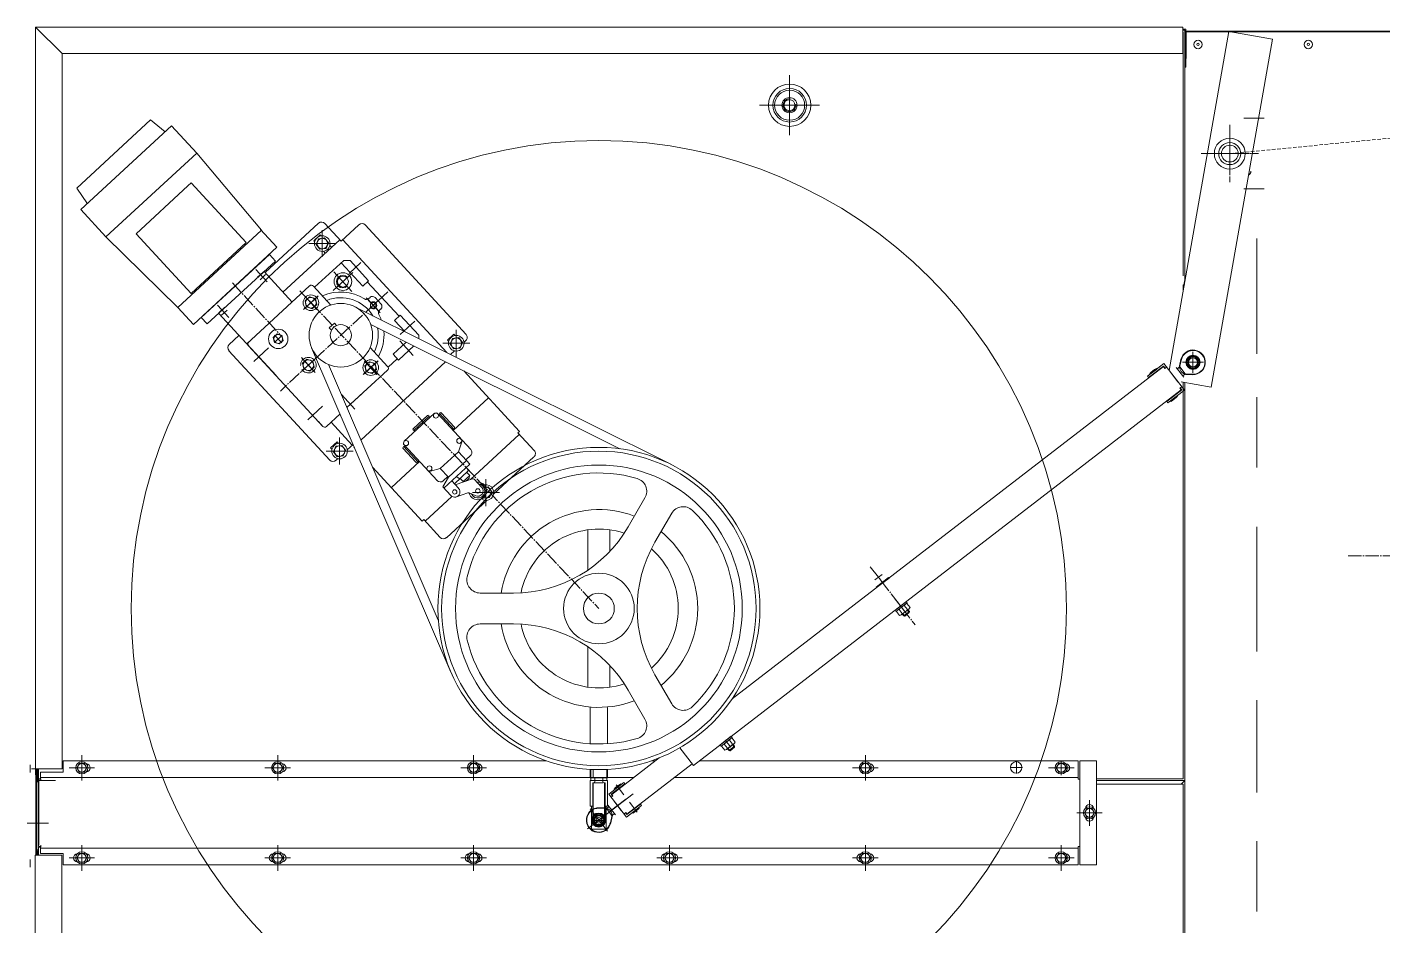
# Model space of a CAD drawing. Header units: millimetres. Extents: x -164867 to 807677, y -316775 to 513985.
# Drawn here: x 249488 to 251025, y 459853 to 460870 of the extents above; entities that cross this region are included whole.
import ezdxf

# ---------------------------------------------------------------- set-up
doc = ezdxf.new("R2010")
doc.units = ezdxf.units.MM
for name, pattern in [('K5LT32768', [0]), ('K5LT32769', [0]), ('K5LT_AXLED', [19.5, 15, -1.5, 1.5, -1.5]), ('K5LT_DASHED', [6, 4, -2]), ('K5LT_THIN', [0])]:
    doc.linetypes.add(name, pattern=pattern)
doc.layers.add('TECHNO', color=7, linetype='Continuous', lineweight=15)

# ---------------------------------------------------------------- blocks, each defined once
blk = doc.blocks.new('30 1_REVENT_725')
at = {"linetype": 'K5LT_THIN', "transparency": 33554669}
for p, q in [((840.3, 2151.7), (840.3, 2127.7)), ((123.8, 2142.5), (803.8, 2142.5)), ((799.1, 2148.3), (790.4, 2148.3)), ((803.8, 2112.5), (803.8, 2142.5)), ((803.8, 2141.8), (901.8, 2141.8)), ((901.8, 2140.8), (803.8, 2140.8)), ((808.8, 2139.8), (803.8, 2139.8)), ((803.8, 2138.7), (813.1, 2138.7)), ((805.8, 2136.8), (805.8, 2110.8)), ((813.8, 2136.8), (805.8, 2136.8)), ((808.8, 2138.7), (808.8, 2139.8)), ((809.8, 2138.7), (809.8, 2140.8)), ((811.8, 2136.8), (811.8, 960.8)), ((813.1, 2136.3), (813.1, 2138.7)), ((815.3, 2136.3), (813.1, 2136.3)), ((889.8, 2138.8), (813.8, 2138.8)), ((813.8, 2138.8), (813.8, 2136.8)), ((815.3, 2138.6), (888.3, 2138.6)), ((886.8, 2138.8), (886.8, 2140.8)), ((887.8, 2138.8), (887.8, 2139.8)), ((887.8, 2139.8), (901.8, 2139.8)), ((888.3, 2138.6), (888.3, 2119.8)), ((890.5, 2136.4), (888.3, 2136.4)), ((889.8, 2136.8), (889.8, 2138.8)), ((897.8, 2136.8), (889.8, 2136.8)), ((890.5, 2138.8), (901.8, 2138.8)), ((890.5, 2138.8), (890.5, 2136.4)), ((891.8, 2136.8), (891.8, 1464.4)), ((908.7, 2142.4), (894.9, 2142.4)), ((894.9, 2142.4), (894.9, 2141.8)), ((894.9, 2141.8), (901.8, 2141.8)), ((906.1, 2148.3), (897.4, 2148.3)), ((897.8, 2110.8), (897.8, 2136.8)), ((901.8, 2146.8), (901.8, 2134.8)), ((901.8, 2142.1), (1741.8, 2142.1)), ((901.8, 2142.1), (901.8, 2112.1)), ((908.7, 2142.1), (908.7, 2142.4)), ((1711.8, 2112.1), (1741.8, 2142.1)), ((1741.8, 2142.1), (1741.8, 842.1)), ((154.3, 2112.5), (803.8, 2112.5)), ((792.8, 2110.8), (792.8, 960.8)), ((805.8, 2110.8), (792.8, 2110.8)), ((910.8, 2110.8), (897.8, 2110.8)), ((901.8, 2112.1), (1711.8, 2112.1)), ((910.8, 1563.4), (910.8, 2110.8)), ((1711.8, 2112.1), (1711.8, 842.1)), ((786.3, 2089.8), (815.3, 2089.8)), ((809, 2089.8), (792.5, 2089.8)), ((800.8, 2075.3), (800.8, 2104.3)), ((800.8, 2098.1), (800.8, 2081.5)), ((917.3, 2089.8), (888.3, 2089.8)), ((911, 2089.8), (894.5, 2089.8)), ((902.8, 2075.3), (902.8, 2104)), ((902.8, 2098.1), (902.8, 2081.5)), ((1504.2, 2062.4), (1535.1, 2090.9)), ((1630, 1988), (1535.1, 2090.9)), ((1541.8, 2083.5), (1559.3, 2095.5)), ((1636.6, 2011.8), (1559.3, 2095.5)), ((1424.2, 1981), (1504.2, 2062.4)), ((1503.5, 2061.7), (1504.2, 2062.4)), ((1599.1, 1959.5), (1504.2, 2062.4)), ((1440.2, 1965.9), (1507.8, 2028.3)), ((1561.9, 1969.6), (1507.8, 2028.3)), ((1531.7, 2002.4), (1531.7, 2002.4)), ((1623.2, 1995.3), (1636.6, 2011.8)), ((1599.1, 1959.5), (1630, 1988)), ((1424.2, 1981), (1405, 1963.4)), ((1424.2, 1981), (1511.6, 1886.2)), ((1565.4, 1965.8), (1561.9, 1969.6)), ((1405, 1963.4), (1492.5, 1868.6)), ((1413, 1954.4), (1405.6, 1947.6)), ((1413, 1954.4), (1484.2, 1877.2)), ((1440.2, 1965.9), (1497.8, 1903.4)), ((1497.8, 1903.4), (1565.4, 1965.8)), ((1511.6, 1886.2), (1599.1, 1959.5)), ((1405.6, 1947.6), (1476.8, 1870.4)), ((1412.8, 1923.2), (1426.8, 1936.1)), ((1375.3, 1923), (1251.4, 1808.7)), ((1417.5, 1934.7), (1379.3, 1899.5)), ((1392.5, 1911.7), (1382.3, 1922.7)), ((1415.4, 1931.5), (1421.3, 1925.1)), ((1380.7, 1900.8), (1289.6, 1816.7)), ((1347, 1869.7), (1382.9, 1902.8)), ((1378.4, 1878.3), (1363.2, 1894.8)), ((1448.7, 1831.6), (1382.9, 1902.8)), ((1453.1, 1879.6), (1467.1, 1892.5)), ((800.8, 1853.3), (800.8, 1882.3)), ((800.8, 1876.1), (800.8, 1859.5)), ((902.8, 1853.3), (902.8, 1882.3)), ((902.8, 1876.1), (902.8, 1859.5)), ((1464.9, 1883.3), (1430.4, 1851.4)), ((1455.7, 1887.8), (1461.6, 1881.5)), ((1519.6, 1821.5), (1463.7, 1882.1)), ((1484.2, 1877.2), (1476.8, 1870.4)), ((1512.7, 1887.2), (1492.5, 1868.6)), ((786.3, 1867.8), (815.3, 1867.8)), ((809, 1867.8), (792.5, 1867.8)), ((917.3, 1867.8), (888.3, 1867.8)), ((911, 1867.8), (894.5, 1867.8)), ((1384.7, 1871.5), (1383, 1866)), ((1383, 1866), (1386.9, 1861.7)), ((1393, 1871.3), (1384.2, 1863.2)), ((1384.5, 1871.6), (1392.7, 1862.8)), ((1390.3, 1872.8), (1384.7, 1871.5)), ((1386.9, 1861.7), (1392.5, 1863)), ((1394.2, 1868.5), (1390.3, 1872.8)), ((1392.5, 1863), (1394.2, 1868.5)), ((1501, 1797.5), (1441.7, 1861.8)), ((1378.6, 1829.4), (1011.2, 1671.4)), ((1312.3, 1817.2), (1297, 1833.8)), ((1350.5, 1825.2), (1367.4, 1840.8)), ((1351.1, 1825.8), (1366.7, 1840.2)), ((1351.4, 1826.1), (1366.4, 1840)), ((1366.1, 1825.2), (1351.7, 1840.9)), ((1365.9, 1825.5), (1352, 1840.6)), ((1354.2, 1838.1), (1352.1, 1831.5)), ((1352.1, 1831.5), (1356.8, 1826.4)), ((1361, 1839.7), (1354.2, 1838.1)), ((1365.7, 1834.6), (1361, 1839.7)), ((1363.6, 1828), (1365.7, 1834.6)), ((1421.8, 1838.7), (1437.4, 1821.8)), ((1421.8, 1823), (1437.4, 1837.4)), ((1422, 1823.3), (1437.1, 1837.2)), ((1436.8, 1822.4), (1422.4, 1838)), ((1436.5, 1822.7), (1422.6, 1837.7)), ((1424.9, 1835.3), (1422.8, 1828.7)), ((1422.8, 1828.7), (1427.5, 1823.6)), ((1431.6, 1836.8), (1424.9, 1835.3)), ((1436.3, 1831.7), (1431.6, 1836.8)), ((1434.3, 1825.1), (1436.3, 1831.7)), ((1496.6, 1802), (1496.6, 1832.5)), ((1294.9, 1821.6), (1289.6, 1816.7)), ((1289.6, 1816.7), (1294.9, 1821.6)), ((1356.8, 1826.4), (1363.6, 1828)), ((1427, 1807.5), (1448.5, 1827.3)), ((1427.5, 1823.6), (1434.3, 1825.1)), ((1447.1, 1826), (1477.6, 1792.9)), ((1511.9, 1817.3), (1481.4, 1817.3)), ((1485.7, 1814), (1487.9, 1816)), ((1495.7, 1824.1), (1490.2, 1819.9)), ((1490.2, 1819.9), (1491.1, 1813)), ((1502.1, 1821.5), (1495.7, 1824.1)), ((1497.5, 1810.4), (1503, 1814.6)), ((1498.6, 1825.9), (1499.7, 1826.9)), ((1499.3, 1795.9), (1519.4, 1814.4)), ((1499.7, 1826.9), (1506.5, 1819.5)), ((1503, 1814.6), (1502.1, 1821.5)), ((1506.5, 1819.5), (1505.4, 1818.5)), ((1359.7, 1810.4), (1069.9, 1685.8)), ((1251.1, 1801.6), (1253, 1799.7)), ((1260.7, 1804.5), (1255.2, 1800.3)), ((1255.2, 1800.3), (1256.1, 1793.5)), ((1267.1, 1801.9), (1260.7, 1804.5)), ((1261.6, 1782.4), (1261.6, 1812.9)), ((1263.6, 1806.3), (1265.2, 1807.8)), ((1265.2, 1807.8), (1272, 1800.4)), ((1268, 1795), (1267.1, 1801.9)), ((1268.1, 1783.3), (1294.2, 1807.3)), ((1272, 1800.4), (1270.3, 1799)), ((1289.4, 1812.5), (1303.6, 1797.1)), ((1289.4, 1812.5), (1303.6, 1797.1)), ((1401.1, 1809.4), (1398.4, 1806.9)), ((1401.1, 1809.4), (1406.5, 1803.5)), ((1406.5, 1803.5), (1403.8, 1801)), ((1464.6, 1804), (1442.5, 1783.7)), ((1463.7, 1782.8), (1443.4, 1804.9)), ((1491.1, 1813), (1497.5, 1810.4)), ((1494.6, 1808.6), (1492.5, 1806.7)), ((1276.8, 1797.7), (1246.3, 1797.7)), ((1256.1, 1793.5), (1262.5, 1790.8)), ((1262.5, 1790.8), (1268, 1795)), ((1262.9, 1788.9), (1269, 1782.3)), ((1325.5, 1795.5), (1309, 1780.2)), ((1310.8, 1789.3), (1353.2, 1743.4)), ((1310.8, 1789.3), (1326.7, 1772.1)), ((1373.1, 1676), (1501, 1794.1)), ((1474.9, 1795.8), (1448.4, 1771.4)), ((1454.5, 1764.8), (1477.3, 1785.8)), ((1462.7, 1786.9), (1475, 1773.5)), ((1477.6, 1792.9), (1477.3, 1785.8)), ((1518, 1775.7), (1499.3, 1795.9)), ((1246.6, 1422.3), (1425, 1780.2)), ((1266.2, 1781.5), (1265.3, 1780.7)), ((1266.2, 1781.5), (1266.5, 1781.2)), ((1266.5, 1781.2), (1266.2, 1781.5)), ((1362.7, 1677.5), (1274.1, 1773.6)), ((1363.9, 1753.9), (1348.3, 1770.8)), ((1348.3, 1755.2), (1363.9, 1769.6)), ((1348.5, 1755.4), (1363.6, 1769.3)), ((1363.3, 1754.6), (1348.9, 1770.2)), ((1363, 1754.9), (1349.1, 1769.9)), ((1351.4, 1767.5), (1349.3, 1760.9)), ((1358.1, 1769), (1351.4, 1767.5)), ((1362.8, 1763.9), (1358.1, 1769)), ((1393.8, 1654.4), (1517.7, 1768.6)), ((1435.2, 1767.4), (1418.3, 1751.8)), ((1433.7, 1752), (1419.8, 1767.1)), ((1448.4, 1771.4), (1454.5, 1764.8)), ((1243.2, 1760.3), (1182.2, 1704)), ((1264.2, 1480.1), (1405, 1762.4)), ((1349.3, 1760.9), (1354, 1755.8)), ((1354, 1755.8), (1360.8, 1757.3)), ((1357.4, 1743.2), (1378.9, 1763.1)), ((1360.8, 1757.3), (1362.8, 1763.9)), ((1414.2, 1730.3), (1453.2, 1766.3)), ((1419.2, 1752.6), (1434.3, 1766.5)), ((1422.5, 1750.9), (1421, 1752.4)), ((1428.1, 1750.7), (1435.5, 1757.4)), ((1435.7, 1763.1), (1434.3, 1764.6)), ((1249.7, 1707.1), (1220.2, 1739)), ((1356.6, 1742.7), (1366.2, 1732.3)), ((1364.7, 1730.9), (1371.3, 1737)), ((1371.3, 1737), (1384.9, 1722.3)), ((1228.2, 1687.2), (1268.6, 1724.5)), ((1264.8, 1725.8), (1248.6, 1710.8)), ((1249.2, 1708.7), (1266.8, 1725)), ((1266.8, 1725), (1266.2, 1725.7)), ((1304, 1690.6), (1272.8, 1724.4)), ((1364.7, 1730.9), (1380.6, 1713.6)), ((1386.6, 1729.3), (1370, 1714.1)), ((1392.8, 1707.8), (1415.6, 1728.9)), ((1393.6, 1729), (1408.9, 1712.5)), ((1396.9, 1723.9), (1409.5, 1735.5)), ((1409.5, 1735.5), (1415.6, 1728.9)), ((1248.5, 1709.4), (1249.2, 1708.7)), ((1284.8, 1713.6), (1285.5, 1714.3)), ((1301.1, 1696), (1284.8, 1713.6)), ((1286.9, 1714.3), (1301.9, 1698.1)), ((1389, 1708), (1392.8, 1707.8)), ((1183.9, 1702.2), (1163.8, 1683.6)), ((1182.2, 1704), (1183.9, 1702.2)), ((1183.9, 1702.2), (1182.2, 1704)), ((1210.2, 1670.3), (1182.2, 1700.6)), ((1210.2, 1670.3), (1182.2, 1700.6)), ((1241.8, 1683.5), (1238.8, 1694.8)), ((1301.8, 1696.7), (1301.1, 1696)), ((1163.5, 1676.6), (1205.9, 1630.6)), ((1221.2, 1680.8), (1211.3, 1671.6)), ((1246.9, 1650), (1219.7, 1679.4)), ((1231.9, 1674.4), (1221.2, 1680.8)), ((1232.6, 1675), (1227.9, 1680.2)), ((1231.9, 1674.4), (1241.8, 1683.5)), ((1260.8, 1662.9), (1241.8, 1683.5)), ((1263.4, 1649), (1303.9, 1686.3)), ((1286.5, 1668.3), (1304.1, 1684.5)), ((1304.8, 1682.4), (1288.6, 1667.5)), ((1304.1, 1684.5), (1304.8, 1683.8)), ((1383.7, 1650.1), (1383.7, 1680.6)), ((1385.6, 1674), (1387.3, 1675.5)), ((1387.3, 1675.5), (1394, 1668.2)), ((800.8, 1631.3), (800.8, 1660.3)), ((902.8, 1631.3), (902.8, 1660.3)), ((1209.7, 1665.2), (1214.2, 1652.4)), ((1227.9, 1670.6), (1219.4, 1662.8)), ((1223.4, 1666.5), (1230.2, 1647.2)), ((1239.1, 1651.8), (1224.6, 1667.6)), ((1227, 1657.6), (1230.7, 1661)), ((1230.3, 1661.3), (1232.6, 1665.5)), ((1250.9, 1653.8), (1231.9, 1674.4)), ((1250.9, 1653.8), (1260.8, 1662.9)), ((1260.8, 1662.9), (1271.9, 1659)), ((1321.9, 1628.8), (1284.9, 1668.9)), ((1287.2, 1667.5), (1286.5, 1668.3)), ((1398.9, 1665.4), (1368.4, 1665.4)), ((1371, 1671.8), (1375, 1667.4)), ((1382.8, 1672.3), (1377.3, 1668)), ((1377.3, 1668), (1378.2, 1661.2)), ((1378.2, 1661.2), (1384.6, 1658.5)), ((1389.2, 1669.6), (1382.8, 1672.3)), ((1384.6, 1658.5), (1390.1, 1662.7)), ((1390.1, 1662.7), (1389.2, 1669.6)), ((1394, 1668.2), (1392.4, 1666.7)), ((786.3, 1645.8), (815.3, 1645.8)), ((809, 1645.8), (792.5, 1645.8)), ((800.8, 1654.1), (800.8, 1637.5)), ((917.3, 1645.8), (888.3, 1645.8)), ((911, 1645.8), (894.5, 1645.8)), ((902.8, 1654.1), (902.8, 1637.5)), ((1210.9, 1643.4), (1214.2, 1650.9)), ((1214.6, 1616.6), (1214.6, 1647.1)), ((1220.5, 1636.6), (1229.6, 1645.1)), ((1233.8, 1650.2), (1227, 1657.6)), ((1280.5, 1594), (1229.4, 1649.4)), ((1280.5, 1594), (1229.4, 1649.4)), ((1233.8, 1650.2), (1237.4, 1653.6)), ((1239.1, 1651.8), (1241.8, 1653)), ((1250.9, 1653.8), (1246.9, 1650)), ((1256.4, 1649.3), (1251.6, 1654.5)), ((1352.4, 1656.9), (1283.9, 1593.8)), ((1384.9, 1656.6), (1386.8, 1654.7)), ((1065.8, 1600.5), (1065.8, 1638.4)), ((1100.8, 1600.5), (1100.8, 1638.4)), ((1229.8, 1631.8), (1199.3, 1631.8)), ((1208.6, 1634.8), (1208.2, 1634.5)), ((1208.2, 1634.5), (1209.1, 1627.6)), ((1215.5, 1625), (1221, 1629.2)), ((1221, 1629.2), (1220.6, 1631.9)), ((1209.1, 1627.6), (1215.5, 1625)), ((1212.7, 1623.3), (1255.1, 1577.4)), ((1262.1, 1577.1), (1282.2, 1595.6)), ((1283.9, 1593.8), (1282.2, 1595.6)), ((856.3, 1513.8), (830.9, 1494.2)), ((833.3, 1512.1), (859.3, 1512.1)), ((833.3, 1495.4), (833.3, 1512.1)), ((873.5, 1465.1), (833.8, 1516.7)), ((843.3, 1510.8), (843.3, 1496.8)), ((843.3, 1496.8), (843.3, 1510.8)), ((885.8, 1510.8), (843.8, 1510.8)), ((885.8, 1510.2), (843.8, 1510.2)), ((859.3, 1513.5), (888.3, 1513.5)), ((859.3, 1512.1), (859.3, 1513.5)), ((859.3, 1510.8), (859.3, 1512.1)), ((885.8, 1509.3), (885.8, 1510.8)), ((885.8, 1499.3), (885.8, 1508.3)), ((886.8, 1508.3), (890.6, 1508.3)), ((888.3, 1508.3), (888.3, 1513.5)), ((891.6, 1512.8), (888.3, 1512.8)), ((888.3, 1499.3), (888.3, 1508.3)), ((901, 1513.7), (891.6, 1513.7)), ((891.6, 1513.7), (891.6, 1509.3)), ((901, 1513.3), (891.6, 1513.3)), ((891.6, 1512.8), (901, 1512.8)), ((900.9, 1510.1), (891.6, 1510.1)), ((891.6, 1499.3), (891.6, 1508.3)), ((930.1, 1513.5), (971.3, 1513.5)), ((994.1, 1516.3), (1039.9, 1516.3)), ((1172.4, 1516.3), (1126.6, 1516.3)), ((833.3, 1495.4), (859.3, 1495.4)), ((840.5, 1490.8), (847.7, 1489.2)), ((885.8, 1497.4), (843.8, 1497.4)), ((885.8, 1496.8), (843.8, 1496.8)), ((847, 1472.5), (873.1, 1492.7)), ((856.8, 1495.2), (848.7, 1489)), ((849.5, 1485), (860.4, 1493.5)), ((854, 1490.5), (867.4, 1473.1)), ((857.1, 1503.6), (856.9, 1496.3)), ((857.1, 1494.6), (858.9, 1492.3)), ((857.6, 1503.6), (857.4, 1496.2)), ((859.3, 1495.4), (859.3, 1496.8)), ((859.3, 1494), (859.3, 1495.4)), ((859.3, 1494), (888.3, 1494)), ((873.1, 1492.7), (886.3, 1475.6)), ((885.8, 1496.8), (885.8, 1498.3)), ((886.8, 1499.3), (890.6, 1499.3)), ((888.3, 1494), (888.3, 1499.3)), ((891.6, 1494.8), (888.3, 1494.8)), ((891.6, 1498.3), (891.6, 1494.2)), ((891.6, 1494.8), (901, 1494.8)), ((901, 1494.2), (891.6, 1494.2)), ((930.1, 1494), (971.3, 1494)), ((994.1, 1491.3), (1018.6, 1491.3)), ((1172.4, 1491.3), (1147.9, 1491.3)), ((840.4, 1490.4), (847.6, 1488.7)), ((849.2, 1488.5), (851, 1486.2)), ((852.1, 1473.3), (850.6, 1475.3)), ((854.4, 1489.9), (860.6, 1481.9)), ((854.6, 1478.4), (865.6, 1486.8)), ((869.6, 1489.9), (871.1, 1487.9)), ((872.8, 1489.9), (870.8, 1488.3)), ((872.7, 1489.2), (871.1, 1487.9)), ((883.4, 1484.2), (872.2, 1475.5)), ((872.7, 1489.2), (914, 1435.4)), ((884.7, 1474.4), (872.8, 1489.9)), ((878.8, 1486.6), (878.2, 1486.1)), ((878.2, 1486.1), (884, 1478.6)), ((878.8, 1486.6), (884.6, 1479.1)), ((878.8, 1486.6), (880.4, 1484.9)), ((880.4, 1484.9), (881.9, 1483)), ((883.3, 1481.1), (881.9, 1483)), ((884.6, 1479.1), (883.3, 1481.1)), ((884.6, 1479.1), (884, 1478.6)), ((886.3, 1475.6), (884.7, 1474.4)), ((860.1, 1455.5), (847, 1472.5)), ((851.8, 1473.7), (849.8, 1472.2)), ((849.8, 1472.2), (861.7, 1456.7)), ((852.1, 1473.3), (850.5, 1472.1)), ((907.5, 1398), (850.5, 1472.1)), ((851.4, 1465.5), (852, 1466)), ((851.4, 1465.5), (857.2, 1458)), ((851.4, 1465.5), (852.7, 1463.5)), ((852, 1466), (857.8, 1458.5)), ((852.6, 1460.4), (863.8, 1469.1)), ((852.7, 1463.5), (854.1, 1461.6)), ((855.6, 1459.7), (854.1, 1461.6)), ((857.2, 1458), (855.6, 1459.7)), ((990.8, 1470.6), (957.9, 1451.6)), ((1175.8, 1470.6), (1208.6, 1451.6)), ((857.2, 1458), (857.8, 1458.5)), ((861.7, 1456.7), (860.1, 1455.5)), ((800.8, 1409.3), (800.8, 1438.3)), ((800.8, 1432.1), (800.8, 1415.5)), ((910.8, 1439.7), (910.8, 1444.2)), ((1008.3, 1440.3), (975.4, 1421.3)), ((1158.3, 1440.3), (1191.1, 1421.3)), ((786.3, 1423.8), (815.3, 1423.8)), ((809, 1423.8), (792.5, 1423.8)), ((891.8, 1418.5), (891.8, 960.8)), ((905.6, 1396.5), (925.6, 1411.9)), ((1331, 843.8), (905.6, 1396.5)), ((910.8, 960.8), (910.8, 1389.7)), ((925, 1357.4), (922.2, 1355.2)), ((922.3, 1356.3), (922.2, 1355.2)), ((922.2, 1355.2), (926.1, 1350.2)), ((924.5, 1358.1), (922.3, 1356.3)), ((927.2, 1350), (922.3, 1356.3)), ((927.4, 1364.7), (922.8, 1361.1)), ((930.4, 1350.4), (923.5, 1359.3)), ((929.7, 1361.7), (925.1, 1358.2)), ((928.9, 1352.3), (926.1, 1350.2)), ((926.3, 1354.4), (934.3, 1360.5)), ((928.7, 1366.3), (927.5, 1365.4)), ((927.5, 1365.4), (937.2, 1352.7)), ((938.5, 1353.7), (928.7, 1366.3)), ((935.8, 1354.6), (928.9, 1363.5)), ((934.2, 1355.8), (929.6, 1352.2)), ((931.9, 1349.2), (936.5, 1352.8)), ((937.2, 1352.7), (938.5, 1353.7)), ((980.9, 1352.7), (1357.2, 863.9)), ((926.1, 1350.2), (927.2, 1350)), ((927.2, 1350), (929.4, 1351.7)), ((1653.3, 1321.6), (1653.3, 1253.6)), ((1653.3, 1270.3), (1653.3, 1305.3)), ((1687.3, 1287.6), (1619.3, 1287.6)), ((1670.8, 1287.8), (1635.8, 1287.8)), ((800.8, 1187.3), (800.8, 1216.3)), ((902.8, 1187.3), (902.8, 1216.3)), ((786.3, 1201.8), (815.3, 1201.8)), ((809, 1201.8), (792.5, 1201.8)), ((800.8, 1210.1), (800.8, 1193.5)), ((917.3, 1201.8), (888.3, 1201.8)), ((911, 1201.8), (894.5, 1201.8)), ((902.8, 1210.1), (902.8, 1193.5)), ((1103.6, 1175.4), (1118.6, 1186.9)), ((1120.2, 1188.2), (1105.2, 1176.6)), ((1107.5, 1189.6), (1106.9, 1189.1)), ((1106.9, 1189.1), (1117.7, 1175)), ((1118.3, 1175.5), (1107.5, 1189.6)), ((1121.9, 1182.9), (1115.6, 1191.2)), ((1081.2, 1168.2), (1080, 1167.3)), ((1080.2, 1157.4), (1095.3, 1169)), ((1091, 1155.6), (1081.2, 1168.2)), ((1117.7, 1175), (1118.3, 1175.5)), ((1077.5, 1159.3), (1074.7, 1157.1)), ((1074.8, 1158.2), (1074.7, 1157.1)), ((1074.7, 1157.1), (1078.6, 1152.1)), ((1077, 1160), (1074.8, 1158.2)), ((1079.7, 1151.9), (1074.8, 1158.2)), ((1079.9, 1166.6), (1075.3, 1163)), ((1082.9, 1152.3), (1076, 1161.2)), ((1082.2, 1163.6), (1077.6, 1160.1)), ((1093.2, 1167.4), (1078.2, 1155.8)), ((1081.4, 1154.3), (1078.6, 1152.1)), ((1078.8, 1156.3), (1086.8, 1162.4)), ((1079.7, 1151.9), (1081.9, 1153.6)), ((1080, 1167.3), (1089.7, 1154.6)), ((1088.3, 1156.5), (1081.4, 1165.4)), ((1086.7, 1157.7), (1082.1, 1154.1)), ((1084.4, 1151.1), (1089, 1154.7)), ((1089.7, 1154.6), (1091, 1155.6)), ((1078.6, 1152.1), (1079.7, 1151.9)), ((910.3, 1030.6), (896.3, 1030.6)), ((903.3, 1023.6), (903.3, 1037.6)), ((800.8, 965.3), (800.8, 994.3)), ((800.8, 988.1), (800.8, 971.5)), ((902.8, 965.3), (902.8, 994.3)), ((902.8, 988.1), (902.8, 971.5)), ((786.3, 979.8), (815.3, 979.8)), ((809, 979.8), (792.5, 979.8)), ((911, 979.8), (894.5, 979.8)), ((792.8, 960.8), (813.8, 960.8)), ((792.8, 958.8), (792.8, 939.8)), ((813.8, 958.8), (792.8, 958.8)), ((813.8, 960.8), (813.8, 958.8)), ((889.8, 958.8), (813.8, 958.8)), ((851.8, 933.3), (851.8, 962.3)), ((851.8, 956.1), (851.8, 939.5)), ((889.8, 960.8), (910.8, 960.8)), ((889.8, 958.8), (889.8, 960.8)), ((910.8, 958.8), (889.8, 958.8)), ((910.8, 939.8), (910.8, 958.8)), ((792.8, 939.8), (910.8, 939.8)), ((866.3, 947.8), (837.3, 947.8)), ((860, 947.8), (843.5, 947.8)), ((884.3, 841.7), (884.3, 939.8)), ((888.3, 939.8), (888.3, 839.8)), ((890.5, 939.8), (890.5, 841.8)), ((1344.8, 880.8), (1346.4, 882.1)), ((1357.9, 863.8), (1344.8, 880.8)), ((1346.4, 882.1), (1360.7, 863.4)), ((1349.3, 879.6), (1348.6, 879.1)), ((1354.4, 871.6), (1348.6, 879.1)), ((1355.1, 872), (1349.3, 879.6)), ((1349.3, 879.6), (1350.9, 877.8)), ((1350.9, 877.8), (1352.3, 875.9)), ((1353.8, 874), (1352.3, 875.9)), ((1360.7, 863.4), (1330.6, 840.3)), ((1355.1, 872), (1353.8, 874)), ((1355.1, 872), (1354.4, 871.6)), ((1355.2, 862.4), (1357.2, 863.9)), ((1355.2, 862.4), (1356.7, 860.4)), ((1355.5, 862), (1357.9, 863.8)), ((1316.2, 858.9), (1317.8, 860.1)), ((1330.6, 840.3), (1316.2, 858.9)), ((1317.8, 860.1), (1330.9, 843.1)), ((1317.9, 855.4), (1318.5, 855.9)), ((1317.9, 855.4), (1323.7, 847.9)), ((1317.9, 855.4), (1319.2, 853.4)), ((1318.5, 855.9), (1324.3, 848.4)), ((1319.2, 853.4), (1320.6, 851.5)), ((1322.1, 849.6), (1320.6, 851.5)), ((1323.7, 847.9), (1322.1, 849.6)), ((1323.7, 847.9), (1324.3, 848.4)), ((1331, 843.8), (1333, 845.3)), ((1334.5, 843.3), (1333, 845.3)), ((1351.1, 856.1), (1340.1, 847.6)), ((1340.8, 848.1), (1340.9, 848.2)), ((1356.2, 849.4), (1345.3, 841)), ((1357, 845.4), (1348.9, 839.2)), ((1352.9, 857.5), (1736.7, 789.8)), ((1356.5, 846), (1354.7, 848.2)), ((1365.2, 843.6), (1358, 845.3)), ((1365.3, 844.1), (1358.1, 845.8)), ((888.3, 839.8), (595.3, 839.8)), ((595.6, 841.7), (884.3, 841.7)), ((626.3, 839.8), (888.3, 839.8)), ((629.1, 839.8), (1339.4, 839.8)), ((888.3, 839.8), (884.3, 843.8)), ((888.3, 839.8), (1339.4, 839.8)), ((888.3, 839.8), (1339.4, 839.8)), ((890.5, 841.8), (1339.7, 841.8)), ((1330.9, 843.1), (1333.3, 844.9)), ((1334.1, 810), (1340.1, 843.9)), ((1348.6, 839.9), (1346.8, 842.1)), ((1348.1, 830.9), (1348.3, 838.2)), ((1348.6, 830.9), (1348.8, 838.2)), ((1374.1, 830.5), (1350.1, 830.5)), ((1362.1, 818.5), (1362.1, 842.5)), ((1441.9, 841.8), (1450, 841.8)), ((1459.6, 839), (1449.8, 840.7)), ((1453.2, 839.8), (1573.5, 839.8)), ((1459.8, 839.8), (1623.5, 839.8)), ((1459.8, 839.8), (1541.3, 839.8)), ((1460.1, 841.8), (1623.5, 841.8)), ((1541.3, 839.8), (1571.3, 839.8)), ((1541.3, 839.8), (1573.5, 839.8)), ((1573.5, 839.8), (1548.5, 839.8)), ((1623.5, 841.8), (1736.1, 841.8)), ((1623.5, 839.8), (1738.3, 839.8)), ((1623.5, 839.8), (1735.8, 839.8)), ((1623.5, 839.8), (1706.1, 839.8)), ((1648.5, 839.8), (1623.5, 839.8)), ((1696.3, 838.8), (1696.3, 839.8)), ((1696.3, 838.8), (1739.3, 838.8)), ((1706.1, 838.3), (1706.1, 839.8)), ((1736.6, 838.3), (1706.1, 838.3)), ((1737.1, 838.8), (1707.1, 838.8)), ((1707.1, 838.8), (1707.1, 838.3)), ((1739.3, 838.8), (1709.3, 838.8)), ((1711.8, 842.1), (1741.8, 842.1)), ((1736.1, 841.8), (1736.1, 842.1)), ((1736.6, 434.8), (1736.6, 838.3)), ((1738.1, 61.5), (1737.1, 839.8)), ((1738.3, 839.8), (1738.3, 842.1)), ((1739.3, 838.8), (1739.3, 842.1)), ((1334.1, 810), (1728.1, 740.5)), ((1598.5, 811.3), (1598.5, 766.3)), ((1598.5, 806.5), (1598.5, 771.1)), ((1621, 788.8), (1576, 788.8)), ((1616.2, 788.8), (1580.8, 788.8)), ((1728.1, 740.5), (1736.7, 789.8)), ((1558.5, 772.8), (1558.5, 749.8)), ((1638.5, 772.8), (1638.5, 749.8)), ((819.8, 758), (740, 758)), ((979.3, 758), (875, 758)), ((1175.6, 758), (1034.5, 758)), ((1322.8, 758), (1243.1, 758)), ((1502.3, 758), (1371.9, 758))]:
    blk.add_line(p, q, dxfattribs=at)
at = {"linetype": 'K5LT32769', "transparency": 33554669}
for p, q in [((800.8, 2095.6), (795.8, 2092.7)), ((795.8, 2092.7), (795.8, 2086.9)), ((805.8, 2092.7), (800.8, 2095.6)), ((805.8, 2086.9), (805.8, 2092.7)), ((902.8, 2095.6), (897.8, 2092.7)), ((897.8, 2092.7), (897.8, 2086.9)), ((907.8, 2092.7), (902.8, 2095.6)), ((907.8, 2086.9), (907.8, 2092.7)), ((795.8, 2086.9), (800.8, 2084)), ((800.8, 2084), (805.8, 2086.9)), ((897.8, 2086.9), (902.8, 2084)), ((902.8, 2084), (907.8, 2086.9)), ((800.8, 1873.6), (795.8, 1870.7)), ((795.8, 1870.7), (795.8, 1864.9)), ((795.8, 1864.9), (800.8, 1862)), ((805.8, 1870.7), (800.8, 1873.6)), ((800.8, 1862), (805.8, 1864.9)), ((805.8, 1864.9), (805.8, 1870.7)), ((902.8, 1873.6), (897.8, 1870.7)), ((897.8, 1870.7), (897.8, 1864.9)), ((897.8, 1864.9), (902.8, 1862)), ((907.8, 1870.7), (902.8, 1873.6)), ((902.8, 1862), (907.8, 1864.9)), ((907.8, 1864.9), (907.8, 1870.7)), ((800.8, 1651.6), (795.8, 1648.7)), ((795.8, 1648.7), (795.8, 1642.9)), ((805.8, 1648.7), (800.8, 1651.6)), ((805.8, 1642.9), (805.8, 1648.7)), ((902.8, 1651.6), (897.8, 1648.7)), ((897.8, 1648.7), (897.8, 1642.9)), ((907.8, 1648.7), (902.8, 1651.6)), ((907.8, 1642.9), (907.8, 1648.7)), ((795.8, 1642.9), (800.8, 1640)), ((800.8, 1640), (805.8, 1642.9)), ((897.8, 1642.9), (902.8, 1640)), ((902.8, 1640), (907.8, 1642.9)), ((800.8, 1429.6), (795.8, 1426.7)), ((805.8, 1426.7), (800.8, 1429.6)), ((795.8, 1426.7), (795.8, 1420.9)), ((795.8, 1420.9), (800.8, 1418)), ((800.8, 1418), (805.8, 1420.9)), ((805.8, 1420.9), (805.8, 1426.7)), ((800.8, 1207.6), (795.8, 1204.7)), ((795.8, 1204.7), (795.8, 1198.9)), ((795.8, 1198.9), (800.8, 1196)), ((805.8, 1204.7), (800.8, 1207.6)), ((800.8, 1196), (805.8, 1198.9)), ((805.8, 1198.9), (805.8, 1204.7)), ((902.8, 1207.6), (897.8, 1204.7)), ((897.8, 1204.7), (897.8, 1198.9)), ((897.8, 1198.9), (902.8, 1196)), ((907.8, 1204.7), (902.8, 1207.6)), ((902.8, 1196), (907.8, 1198.9)), ((907.8, 1198.9), (907.8, 1204.7)), ((800.8, 985.6), (795.8, 982.7)), ((805.8, 982.7), (800.8, 985.6)), ((902.8, 985.6), (897.8, 982.7)), ((907.8, 982.7), (902.8, 985.6)), ((795.8, 982.7), (795.8, 976.9)), ((795.8, 976.9), (800.8, 974)), ((800.8, 974), (805.8, 976.9)), ((805.8, 976.9), (805.8, 982.7)), ((897.8, 982.7), (897.8, 976.9)), ((897.8, 976.9), (902.8, 974)), ((902.8, 974), (907.8, 976.9)), ((907.8, 976.9), (907.8, 982.7)), ((851.8, 953.6), (846.8, 950.7)), ((856.8, 950.7), (851.8, 953.6)), ((846.8, 950.7), (846.8, 944.9)), ((846.8, 944.9), (851.8, 942)), ((851.8, 942), (856.8, 944.9)), ((856.8, 944.9), (856.8, 950.7))]:
    blk.add_line(p, q, dxfattribs=at)
at = {"linetype": 'K5LT32768', "transparency": 33554669}
for p, q in [((1418.2, 1934.4), (1417.9, 1934.2)), ((1424.4, 1927.6), (1418.2, 1934.4)), ((1424.1, 1927.4), (1424.4, 1927.6)), ((1458.4, 1890.8), (1458.1, 1890.5)), ((1464.7, 1884), (1458.4, 1890.8)), ((1464.4, 1883.7), (1464.7, 1884))]:
    blk.add_line(p, q, dxfattribs=at)
at = {"linetype": 'K5LT_AXLED', "transparency": 33554669}
for p, q in [((1452.2, 1919.2), (1393.8, 1865.3)), ((1442, 1743), (1329.6, 1864.8)), ((1443.2, 1842.8), (1083.3, 1503.8)), ((1130.6, 1196.2), (1064.7, 1145.4)), ((1598.5, 821.3), (1598.5, 756.3)), ((1631, 788.8), (1566, 788.8)), ((1143.1, 654.5), (1143.1, 302.5))]:
    blk.add_line(p, q, dxfattribs=at)
at = {"linetype": 'K5LT_DASHED', "transparency": 33554669}
blk.add_line((1598.5, 788.8), (1690.9, -173.3), dxfattribs=at)
at = {"linetype": 'K5LT_THIN', "transparency": 33554669}
for centre, radius in [((800.8, 2089.8), 6.9), ((800.8, 2089.8), 5), ((902.8, 2089.8), 6.9), ((902.8, 2089.8), 5), ((1083.3, 1503.8), 530), ((800.8, 1867.8), 6.9), ((902.8, 1867.8), 6.9), ((1388.6, 1867.2), 11), ((800.8, 1867.8), 5), ((902.8, 1867.8), 5), ((1388.6, 1867.2), 5), ((1388.6, 1867.2), 5), ((1358.9, 1833), 6), ((1392.8, 1796.3), 36), ((1429.6, 1830.2), 8.85), ((1429.6, 1830.2), 6), ((1496.6, 1817.3), 8.85), ((1496.6, 1817.3), 6), ((1261.6, 1797.7), 8.85), ((1261.6, 1797.7), 6), ((1392.8, 1796.3), 12), ((1453.6, 1793.9), 10), ((1453.6, 1793.9), 6.25), ((1356.1, 1762.4), 8.85), ((1356.1, 1762.4), 6), ((1426.7, 1759.6), 3.2), ((1270.6, 1722.3), 2.86), ((1242, 1695.9), 2.86), ((1301.8, 1688.5), 2.86), ((1083.3, 1503.8), 182.5), ((1083.3, 1503.8), 178.2), ((1083.3, 1503.8), 162.5), ((1215.3, 1667.2), 2.5), ((1273.2, 1662.1), 2.86), ((1383.7, 1665.4), 8.85), ((1383.7, 1665.4), 6), ((800.8, 1645.8), 6.9), ((800.8, 1645.8), 5), ((902.8, 1645.8), 6.9), ((902.8, 1645.8), 5), ((1216.4, 1641), 2.5), ((1083.3, 1503.8), 40), ((1083.3, 1503.8), 17.5), ((843.6, 1504), 8), ((843.6, 1504), 7.42), ((843.6, 1504), 6.61), ((843.6, 1504), 5.5), ((843.3, 1503.8), 5), ((843.6, 1504), 5), ((843.3, 1503.8), 3.15), ((843.3, 1503.8), 1.15), ((800.8, 1423.8), 6.9), ((800.8, 1423.8), 5), ((1653.3, 1287.6), 24), ((1653.3, 1287.6), 19), ((1653.3, 1287.6), 17), ((1653.3, 1287.8), 8.6), ((1653.3, 1287.8), 6.25), ((800.8, 1201.8), 6.9), ((800.8, 1201.8), 5), ((902.8, 1201.8), 6.9), ((902.8, 1201.8), 5), ((903.3, 1030.8), 6.5), ((800.8, 979.8), 6.9), ((800.8, 979.8), 5), ((902.8, 979.8), 6.9), ((902.8, 979.8), 5), ((851.8, 947.8), 6.9), ((851.8, 947.8), 5), ((1362.1, 830.5), 8), ((1362.1, 830.5), 7.42), ((1362.1, 830.5), 7), ((1362.1, 830.5), 6.61), ((1362.1, 830.5), 5.5), ((1362.1, 830.5), 5), ((1722.1, 824.8), 4.75), ((1722.1, 824.8), 1.32), ((1598.5, 788.8), 17.5), ((1598.5, 788.8), 12.5), ((1598.5, 788.8), 9.5), ((1722.1, 699.8), 4.75), ((1722.1, 699.8), 1.32)]:
    blk.add_circle(centre, radius, dxfattribs=at)
for centre, radius, start, end in [((800.8, 2094.8), 4.5, 3.0062, 176.9938), ((800.8, 2084.8), 4.5, 183.0062, 356.9938), ((902.8, 2084.8), 4.5, 183.0062, 356.9938), ((1378.6, 1919.3), 5, 42.6997, 132.6997), ((1382.8, 1898.6), 3, 42.6997, 132.6997), ((800.8, 1872.8), 4.5, 3.0062, 176.9938), ((800.8, 1862.8), 4.5, 183.0062, 356.9938), ((902.8, 1862.8), 4.5, 183.0062, 356.9938), ((1358.9, 1833), 8.85, 122.6768, 92.7226), ((1446.5, 1829.5), 3, 312.6997, 42.6997), ((1291.6, 1814.5), 3, 132.6997, 222.6997), ((1392.8, 1796.3), 49, 326.8983, 24.874), ((1516, 1818.1), 5, 312.6997, 42.6997), ((1254.8, 1805), 5, 132.6997, 222.6997), ((1392.8, 1796.3), 42.5, 301.3924, 22.0324), ((1453.6, 1793.9), 7.25, 312.6997, 222.6997), ((1437.2, 1767.4), 4, 146.8983, 222.6997), ((1514.3, 1772.3), 5, 312.6997, 42.6997), ((1392.8, 1796.3), 49, 240.5254, 275.5461), ((1392.8, 1796.3), 42.5, 243.367, 281.2165), ((1392.8, 1796.3), 49, 290.7806, 298.5011), ((1418.1, 1749.7), 4, 42.6997, 118.5011), ((1426.7, 1759.6), 4, 122.6997, 52.6997), ((1432.8, 1760.4), 4, 312.6997, 42.6997), ((1355.4, 1745.4), 3, 222.6997, 312.6997), ((1425.4, 1753.6), 4, 222.6997, 312.6997), ((1265.4, 1725), 1, 42.6997, 132.6997), ((1266.4, 1723.6), 0.75, 312.6997, 132.6997), ((1270.6, 1722.3), 3, 42.6997, 132.6997), ((1249.3, 1710.1), 1, 132.6997, 222.6997), ((1250.6, 1709), 0.75, 132.6997, 312.6997), ((1285.1, 1712.2), 0.75, 42.6997, 222.6997), ((1286.2, 1713.6), 1, 42.6997, 132.6997), ((1241.7, 1695.6), 3, 132.6997, 195.0367), ((1299.7, 1696.4), 0.75, 222.6997, 42.6997), ((1301.1, 1697.4), 1, 312.6997, 42.6997), ((1301.8, 1688.5), 3, 312.6997, 42.6997), ((1167.2, 1680), 5, 132.6997, 222.6997), ((1231.6, 1683.6), 5, 132.6997, 222.6997), ((1302.7, 1684.3), 0.75, 312.6997, 132.6997), ((1304.1, 1683.1), 1, 312.6997, 42.6997), ((1215.3, 1667.2), 6, 132.6997, 312.6997), ((1272.9, 1661.8), 3, 250.3627, 312.6997), ((1286.9, 1669.7), 0.75, 132.6997, 312.6997), ((1287.9, 1668.2), 1, 222.6997, 312.6997), ((800.8, 1650.8), 4.5, 3.0062, 176.9938), ((1083.3, 1503.8), 153.5, 103.5714, 196.4286), ((1050.8, 1638.4), 15, 0, 103.5714), ((1115.8, 1638.4), 15, 76.4286, 180), ((1083.3, 1503.8), 153.5, 343.5714, 76.4286), ((1216.4, 1641), 10, 103.5302, 5.8298), ((1216.4, 1641), 8, 115.2507, 354.1093), ((1212.3, 1651.7), 2, 336.6603, 19.3553), ((1234.2, 1657.5), 7.25, 179.0969, 266.3025), ((1228.3, 1646.5), 2, 312.6997, 19.5118), ((1260.1, 1652.7), 5, 222.6997, 312.6997), ((1390.4, 1658), 5, 222.6997, 312.6997), ((800.8, 1640.8), 4.5, 183.0062, 356.9938), ((902.8, 1640.8), 4.5, 183.0062, 356.9938), ((1214.6, 1631.8), 8.85, 145.3966, 12.1392), ((1214.6, 1631.8), 6, 156.7873, 0.7486), ((1216.4, 1641), 6, 156.6603, 312.6997), ((1083.3, 1503.8), 112, 98.9893, 201.0107), ((1083.3, 1503.8), 112, 338.9893, 81.0107), ((915.8, 1600.5), 150, 300, 0), ((1250.8, 1600.5), 150, 180, 240), ((1083.3, 1503.8), 90, 101.3677, 198.6323), ((1083.3, 1503.8), 90, 341.3677, 78.6323), ((1258.8, 1580.7), 5, 222.6997, 312.6997), ((843.6, 1504), 14, 358.3107, 256.8697), ((843.6, 1504), 13.5, 358.3107, 256.8697), ((843.8, 1503.8), 7, 90, 270), ((843.8, 1503.8), 6.4, 90, 270), ((886.8, 1509.3), 1, 180, 270), ((890.6, 1509.3), 1, 270, 0), ((849.4, 1496.5), 7.5, 256.8697, 358.3107), ((849.4, 1496.5), 8, 346.2724, 358.3107), ((886.8, 1498.3), 1, 90, 180), ((890.6, 1498.3), 1, 0, 90), ((849.4, 1496.5), 8, 256.8697, 268.908), ((950.4, 1464.6), 15, 196.4286, 300), ((1083.3, 1310.4), 150, 60, 120), ((1216.1, 1464.6), 15, 240, 343.5714), ((1083.3, 1503.8), 90, 221.3677, 318.6323), ((800.8, 1428.8), 4.5, 3.0062, 176.9938), ((1083.3, 1503.8), 112, 218.9893, 321.0107), ((800.8, 1418.8), 4.5, 183.0062, 356.9938), ((982.9, 1408.3), 15, 120, 223.5714), ((1183.6, 1408.3), 15, 316.4286, 60), ((1083.3, 1503.8), 153.5, 223.5714, 316.4286), ((926.5, 1361.6), 3.75, 187.5902, 247.5902), ((938.3, 1363.6), 14.3, 202.3287, 232.8517), ((925.9, 1361.2), 3.75, 7.5902, 67.5902), ((933.4, 1352.7), 3.75, 187.5902, 247.5902), ((921, 1350.3), 14.3, 22.3287, 52.8517), ((932.8, 1352.3), 3.75, 7.5902, 67.5902), ((1653.3, 1287.8), 7.25, 351.4489, 281.0341), ((800.8, 1206.8), 4.5, 3.0062, 176.9938), ((800.8, 1196.8), 4.5, 183.0062, 356.9938), ((902.8, 1196.8), 4.5, 183.0062, 356.9938), ((1079, 1163.5), 3.75, 187.5902, 247.5902), ((1090.8, 1165.5), 14.3, 202.3287, 232.8517), ((1078.4, 1163.1), 3.75, 7.5902, 67.5902), ((1085.9, 1154.6), 3.75, 187.5902, 247.5902), ((1073.6, 1152.2), 14.3, 22.3287, 52.8517), ((1085.3, 1154.2), 3.75, 7.5902, 67.5902), ((800.8, 974.8), 4.5, 183.0062, 356.9938), ((902.8, 974.8), 4.5, 183.0062, 356.9938), ((846.8, 947.8), 4.5, 93.0062, 266.9938), ((856.8, 947.8), 4.5, 273.0062, 86.9938), ((1356.3, 838), 7.5, 76.8697, 178.3107), ((1356.3, 838), 8, 76.8697, 88.908), ((1362.1, 830.5), 14, 178.3107, 76.8697), ((1356.3, 838), 8, 166.2724, 178.3107), ((1362.1, 830.5), 13.5, 178.3107, 76.8697), ((1455.6, 845), 7.25, 216.2725, 220.5361), ((1455.6, 845), 7.25, 299.4639, 303.4781), ((1578.5, 769.8), 5, 204.2731, 270)]:
    blk.add_arc(centre, radius, start, end, dxfattribs=at)
at = {"linetype": 'K5LT_DASHED', "transparency": 33554669}
blk.add_arc((1598.5, 788.8), 966.5, 176.9752, 275.4899, dxfattribs=at)
blk = doc.blocks.new('TECHNOLOGIJA Garmatnaya')
at = {"layer": 'TECHNO', "transparency": 33554687, "rotation": 90}
blk.add_blockref('30 1_REVENT_725', (4601.9, 1166), dxfattribs=at)

msp = doc.modelspace()

# ---------------------------------------------------------------- block references
at = {"layer": 'TECHNO', "transparency": 33554687}
msp.add_blockref('TECHNOLOGIJA Garmatnaya', (247038.21, 457962.73), dxfattribs=at)

doc.saveas('drawing.dxf')
